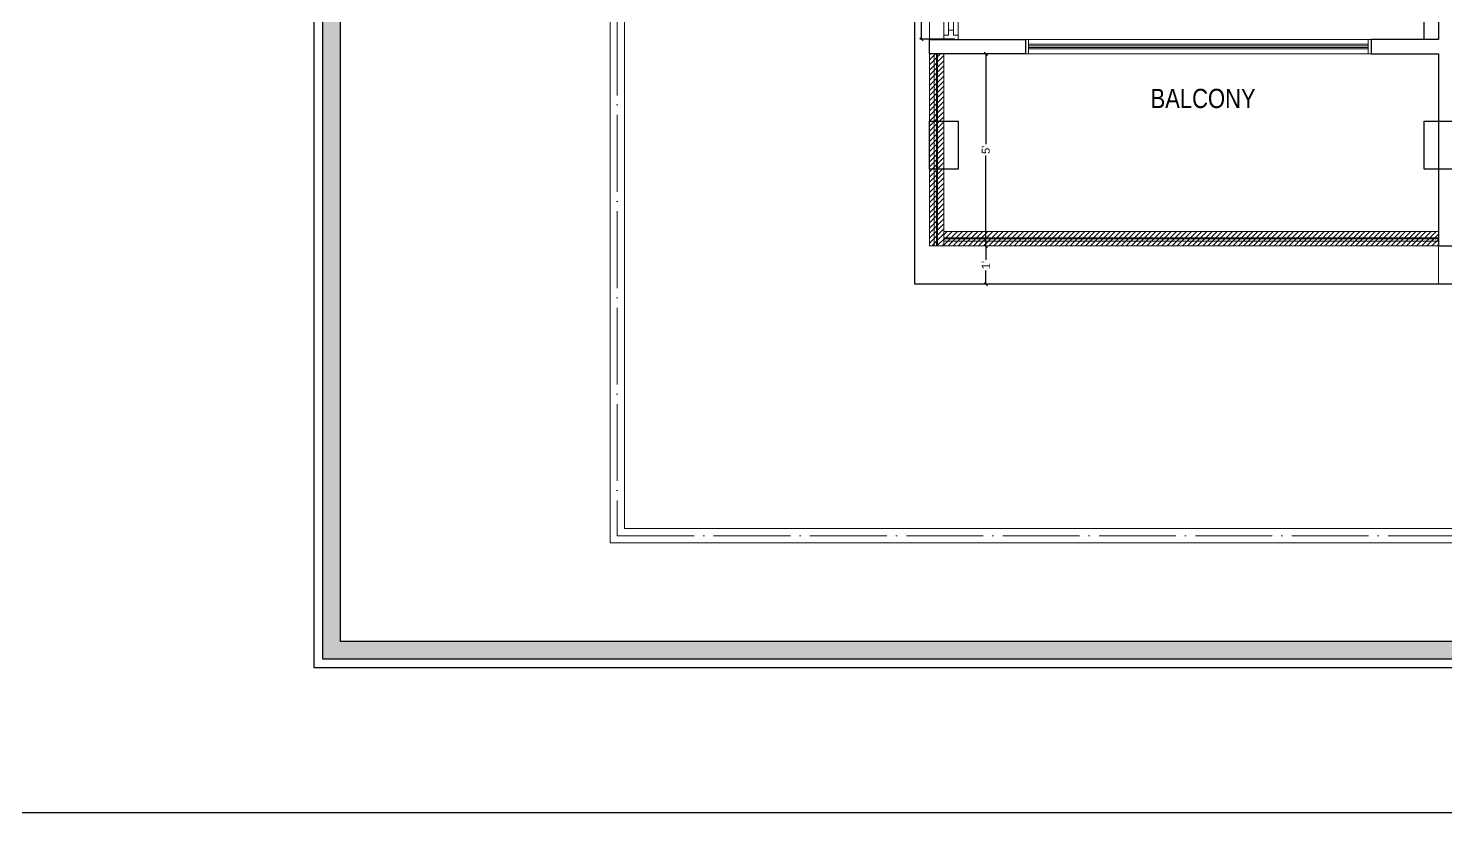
# Model space of a CAD drawing. Header units: millimetres. Extents: x 56222 to 154870, y -177588 to -121287.
# Drawn here: x 148786.7 to 149229.4, y -177588 to -177343.1 of the extents above; entities that cross this region are included whole.
import ezdxf

# ---------------------------------------------------------------- set-up
doc = ezdxf.new("R2010")
doc.units = ezdxf.units.MM
doc.header["$MEASUREMENT"] = 0
doc.header["$PDMODE"] = 35
doc.linetypes.add('ACAD_ISO02W100', pattern=[15, 12, -3])
doc.linetypes.add('ACAD_ISO04W100', pattern=[30, 24, -3, 0, -3])
doc.layers.get('Defpoints').update_dxf_attribs({"color": 220})
for name, color, linetype, lineweight in [('COLUMN', 1, 'Continuous', 30), ('dim05', 1, 'Continuous', 13), ('FIRST FLOOR', 7, 'Continuous', 9), ('FIRST FLOOR ( DW_RAIL )', 7, 'Continuous', 9), ('FIRST FLOOR ( TEXT )', 7, 'Continuous', 9), ('FIRST FLOOR_( D - W & RAILING )', 251, 'Continuous', 9), ('FIRST FLOOR_( PLine )_', 251, 'Continuous', 30), ('FURNITURE', 32, 'Continuous', 9), ('GROUND FLOOR', 7, 'Continuous', 9), ('NAME PLATE', 7, 'Continuous', 25), ('SECOND FLOOR ( DW_RAIL )', 7, 'Continuous', 9), ('wall', 7, 'Continuous', 30), ('XX~SLAB ( BEAM )~ ( DIM )', 7, 'Continuous', 9)]:
    doc.layers.add(name, color=color, linetype=linetype, lineweight=lineweight)
doc.layers.add('XX~SLAB ( PLINE )', color=251, linetype='Continuous', plot=False)
doc.styles.add('Arial', font='arial.ttf')
doc.styles.add('KATHA', font='swissc.ttf')
doc.styles.get("Standard").update_dxf_attribs({"font": 'arial.ttf', "height": 6})
doc.dimstyles.new('ISO-25', dxfattribs={"dimtxt": 2.5, "dimasz": 1, "dimexe": 0.5, "dimexo": 1, "dimtad": 0, "dimdec": 1, "dimlunit": 4, "dimtxsty": 'Standard', "dimblk": 'OBLIQUE', "dimcen": 2.5, "dimclrd": 1, "dimclre": 1, "dimclrt": 5, "dimadec": 0, "dimazin": 0, "dimtfac": 1, "dimtdec": 1, "dimtmove": 0, "dimatfit": 3, "dimfxl": 1, "dimlwd": -1, "dimarcsym": 0})

# ---------------------------------------------------------------- blocks, each defined once
blk = doc.blocks.new('LAYOUT FILE')
at = {"layer": 'NAME PLATE', "true_color": 0xd39e00}
h = blk.add_hatch(color=42, dxfattribs=at)
h.paths.add_polyline_path([(3346889.83, -513806.18), (3346889.83, -514260.7), (3347535.56, -514260.7), (3347535.56, -513806.18)])
h.paths.add_polyline_path([(3346894.36, -513810.71), (3347531.03, -513810.71), (3347531.03, -514256.17), (3346894.36, -514256.17)], flags=16)
at = {"layer": 'NAME PLATE', "color": 42, "true_color": 0xd39e00}
for points in [[(3346887.56, -513803.91), (3347537.83, -513803.91), (3347537.83, -514262.96), (3346887.56, -514262.96)], [(3346889.83, -513806.18), (3347535.56, -513806.18), (3347535.56, -514260.7), (3346889.83, -514260.7)], [(3346894.36, -513810.71), (3347531.03, -513810.71), (3347531.03, -514256.17), (3346894.36, -514256.17)]]:
    blk.add_lwpolyline(points, close=True, dxfattribs=at)
blk = doc.blocks.new('_Oblique')
at = {"layer": 'wall', "color": 0, "lineweight": -2}
blk.add_line((-0.5, -0.5), (0.5, 0.5), dxfattribs=at)
blk = doc.blocks.new('*D507')
at = {"layer": 'Defpoints', "color": 0, "transparency": 16777216}
for p in [(149087.13, -177351.04), (149085.75, -177411.04), (149086.23, -177411.04)]:
    blk.add_point(p, dxfattribs=at)
at = {"layer": 'dim05', "color": 5, "linetype": 'Continuous', "lineweight": -2, "transparency": 16777216}
for p, q in [((149086.13, -177351.04), (149085.25, -177351.04)), ((149085.23, -177411.04), (149085.25, -177411.04))]:
    blk.add_line(p, q, dxfattribs=at)
at = {"layer": 'dim05', "color": 5, "linetype": 'Continuous', "lineweight": 30, "transparency": 16777216}
for p, q in [((149085.75, -177351.04), (149085.75, -177379.27)), ((149085.75, -177411.04), (149085.75, -177382.82))]:
    blk.add_line(p, q, dxfattribs=at)
at = {"layer": 'dim05', "color": 5, "lineweight": 30, "transparency": 16777216}
for p, rotation in [((149085.75, -177351.04), 90), ((149085.75, -177411.04), 270)]:
    blk.add_blockref('_Oblique', p, dxfattribs=dict(at, rotation=rotation))
at = {"layer": 'dim05', "color": 5, "lineweight": 30, "transparency": 16777216, "insert": (149085.75, -177381.04), "char_height": 2.5, "attachment_point": 5, "rotation": 90, "style": 'Arial'}
blk.add_mtext("5'", dxfattribs=at)
blk = doc.blocks.new('*D508')
at = {"layer": 'Defpoints', "color": 0, "transparency": 16777216}
for p in [(149086.23, -177411.04), (149085.75, -177423.04), (149085.75, -177423.04)]:
    blk.add_point(p, dxfattribs=at)
at = {"layer": 'dim05', "color": 5, "linetype": 'Continuous', "lineweight": -2, "transparency": 16777216}
for p, q in [((149085.23, -177411.04), (149085.25, -177411.04)), ((149086.75, -177423.04), (149086.25, -177423.04))]:
    blk.add_line(p, q, dxfattribs=at)
at = {"layer": 'dim05', "color": 5, "linetype": 'Continuous', "lineweight": 30, "transparency": 16777216}
for p, q in [((149085.75, -177411.04), (149085.75, -177415.39)), ((149085.75, -177423.04), (149085.75, -177418.7))]:
    blk.add_line(p, q, dxfattribs=at)
at = {"layer": 'dim05', "color": 5, "lineweight": 30, "transparency": 16777216}
for p, rotation in [((149085.75, -177411.04), 90), ((149085.75, -177423.04), 270)]:
    blk.add_blockref('_Oblique', p, dxfattribs=dict(at, rotation=rotation))
at = {"layer": 'dim05', "color": 5, "lineweight": 30, "transparency": 16777216, "insert": (149085.75, -177417.04), "char_height": 2.5, "attachment_point": 5, "rotation": 90, "style": 'Arial'}
blk.add_mtext("1'", dxfattribs=at)
blk = doc.blocks.new('*D515')
at = {"layer": 'Defpoints', "color": 0, "transparency": 16777216}
for p in [(149065.65, -177319.54), (149077.14, -177319.54), (149077.14, -177346.54)]:
    blk.add_point(p, dxfattribs=at)
at = {"layer": 'dim05', "color": 5, "linetype": 'Continuous', "lineweight": -2, "transparency": 16777216}
for p, q in [((149076.14, -177319.54), (149065.15, -177319.54)), ((149076.14, -177346.54), (149065.15, -177346.54))]:
    blk.add_line(p, q, dxfattribs=at)
at = {"layer": 'dim05', "color": 5, "linetype": 'Continuous', "lineweight": 30, "transparency": 16777216}
for p, q in [((149065.65, -177319.54), (149065.65, -177329.07)), ((149065.65, -177346.54), (149065.65, -177337.01))]:
    blk.add_line(p, q, dxfattribs=at)
at = {"layer": 'dim05', "color": 5, "lineweight": 30, "transparency": 16777216}
for p, rotation in [((149065.65, -177319.54), 90), ((149065.65, -177346.54), 270)]:
    blk.add_blockref('_Oblique', p, dxfattribs=dict(at, rotation=rotation))
at = {"layer": 'dim05', "color": 5, "lineweight": 30, "transparency": 16777216, "insert": (149065.65, -177333.04), "char_height": 2.5, "attachment_point": 5, "rotation": 90, "style": 'Arial'}
blk.add_mtext('2\'-3"', dxfattribs=at)

msp = doc.modelspace()

# ---------------------------------------------------------------- hatches: boundary and pattern name
at = {"layer": 'FIRST FLOOR'}
h = msp.add_hatch(dxfattribs=at)
h.set_pattern_fill('ANSI31', color=251, scale=9, style=0)
h.set_pattern_definition([(45, (149068.1435, -177372.0427), (-0.795495, 0.795495), [])])
h.paths.add_polyline_path([(149072.6435, -177411.0427), (149068.1435, -177411.0427), (149068.1435, -177351.0427), (149072.6435, -177351.0427)])
h = msp.add_hatch(dxfattribs=at)
h.set_pattern_fill('ANSI31', color=251, scale=9, style=0)
h.set_pattern_definition([(45, (149077.1435, -177411.0427), (-0.795495, 0.795495), [])])
h.paths.add_polyline_path([(149072.6435, -177406.5427), (149227.1435, -177406.5427), (149227.1435, -177411.0427), (149072.6435, -177411.0427)])

# ---------------------------------------------------------------- linework, layer by layer
at = {"layer": 'COLUMN'}
for points in [[(149068.1435, -177372.0427), (149077.1435, -177372.0427), (149077.1435, -177387.0427), (149068.1435, -177387.0427)], [(149222.6435, -177372.0427), (149231.6435, -177372.0427), (149231.6435, -177387.0427), (149222.6435, -177387.0427)]]:
    msp.add_lwpolyline(points, close=True, dxfattribs=at)
at = {"layer": 'FIRST FLOOR'}
for p, q in [((149068.1435, -177076.5427), (149068.1435, -177387.0427)), ((149077.1435, -177346.5427), (149077.1435, -177160.5427)), ((149227.1435, -177346.5427), (149227.1435, -177297.0427)), ((149098.1435, -177346.5427), (149077.1435, -177346.5427)), ((149098.1435, -177346.5427), (149098.1435, -177351.0427)), ((149227.1435, -177346.5427), (149206.1435, -177346.5427)), ((149206.1435, -177346.5427), (149206.1435, -177351.0427)), ((149227.1435, -177351.0427), (149068.1435, -177351.0427)), ((149227.1435, -177411.0427), (149227.1435, -177351.0427)), ((149468.6435, -177387.0427), (149222.6435, -177387.0427))]:
    msp.add_line(p, q, dxfattribs=at)
at = {"layer": 'FIRST FLOOR', "ltscale": 0.7}
msp.add_lwpolyline([(149227.1435, -177387.0427), (149227.1435, -177423.0427), (149063.6435, -177423.0427), (149063.6435, -177076.5427), (149068.1435, -177076.5427)], dxfattribs=at)
at = {"layer": 'FIRST FLOOR'}
for points in [[(149072.6435, -177411.0427), (149068.1435, -177411.0427), (149068.1435, -177351.0427), (149072.6435, -177351.0427)], [(149072.6435, -177406.5427), (149227.1435, -177406.5427), (149227.1435, -177411.0427), (149072.6435, -177411.0427)]]:
    msp.add_lwpolyline(points, close=True, dxfattribs=at)
at = {"layer": 'FIRST FLOOR', "color": 1, "linetype": 'ACAD_ISO02W100', "ltscale": 0.7}
msp.add_lwpolyline([(149227.1435, -177411.0427), (149068.1435, -177411.0427), (149068.1435, -177351.0427)], dxfattribs=at)
at = {"layer": 'FIRST FLOOR ( DW_RAIL )'}
for points in [[(149099.1435, -177351.0427), (149099.1435, -177346.5427)], [(149205.1435, -177346.5427), (149205.1435, -177351.0427)]]:
    msp.add_lwpolyline(points, dxfattribs=at)
for points in [[(149099.1435, -177348.0427), (149205.1435, -177348.0427), (149205.1435, -177348.5427), (149099.1435, -177348.5427)], [(149099.1435, -177349.0427), (149205.1435, -177349.0427), (149205.1435, -177349.5427), (149099.1435, -177349.5427)]]:
    msp.add_lwpolyline(points, close=True, dxfattribs=at)
at = {"layer": 'FIRST FLOOR_( D - W & RAILING )', "color": 32}
for points in [[(149069.6435, -177351.0427), (149070.6435, -177351.0427), (149070.6435, -177411.0427), (149069.6435, -177411.0427), (149069.6435, -177351.0427), (149070.3435, -177351.0427), (149070.3435, -177411.0427), (149069.6435, -177411.0427)], [(149072.6435, -177409.5427), (149072.6435, -177408.5427), (149227.1435, -177408.5427), (149227.1435, -177409.5427), (149072.6435, -177409.5427), (149072.6435, -177408.8427), (149227.1435, -177408.8427), (149227.1435, -177409.5427)]]:
    msp.add_lwpolyline(points, close=True, dxfattribs=at)
at = {"layer": 'FIRST FLOOR_( PLine )_'}
for points in [[(149231.6435, -177279.0427), (149227.1435, -177279.0427), (149227.1435, -177346.5427), (149206.1435, -177346.5427), (149206.1435, -177351.0427), (149227.1435, -177351.0427), (149227.1435, -177411.0427), (149231.6435, -177411.0427)], [(149077.1435, -177346.5427), (149098.1435, -177346.5427), (149098.1435, -177351.0427), (149068.1435, -177351.0427), (149068.1435, -177346.5427), (149068.1435, -177346.5427), (149068.1435, -177346.5427), (149077.1435, -177346.5427)]]:
    msp.add_lwpolyline(points, close=True, dxfattribs=at)
at = {"layer": 'FURNITURE', "lineweight": 30}
msp.add_lwpolyline([(149222.6435, -177297.0427), (149227.1435, -177297.0427), (149227.1435, -177346.5427), (149222.6435, -177346.5427)], close=True, dxfattribs=at)
at = {"layer": 'GROUND FLOOR'}
for p, q in [((148968.3935, -177036.7927), (148968.3935, -177503.7927)), ((148972.8935, -177041.2927), (148972.8935, -177499.2927)), ((148972.8935, -177499.2927), (149468.6435, -177499.2927)), ((148968.3935, -177503.7927), (149468.6435, -177503.7927))]:
    msp.add_line(p, q, dxfattribs=at)
at = {"layer": 'GROUND FLOOR', "color": 1, "linetype": 'ACAD_ISO04W100'}
msp.add_lwpolyline([(149468.6435, -177039.0427), (148970.6435, -177039.0427), (148970.6435, -177501.5427), (149468.6435, -177501.5427)], dxfattribs=at)
at = {"layer": 'SECOND FLOOR ( DW_RAIL )', "color": 3}
msp.add_lwpolyline([(149072.6435, -177319.5427), (149072.6435, -177321.0427), (149074.1435, -177321.0427), (149074.1435, -177322.074), (149075.6435, -177322.074), (149075.6435, -177343.6954), (149074.1435, -177343.6954), (149074.1435, -177345.1954), (149072.6435, -177345.1954), (149072.6435, -177346.5427), (149077.1435, -177346.5427), (149077.1435, -177345.1954), (149075.6435, -177345.1954), (149075.6435, -177343.6954), (149074.1435, -177343.6954), (149074.1435, -177322.074), (149075.6435, -177322.074), (149075.6435, -177321.0427), (149077.1435, -177321.0427), (149077.1435, -177319.5427), (149072.6435, -177319.5427), (149072.6435, -177346.5427), (149077.1435, -177346.5427), (149077.1435, -177319.5427)], close=True, dxfattribs=at)
at = {"layer": 'XX~SLAB ( BEAM )~ ( DIM )', "color": 1, "lineweight": 30}
msp.add_lwpolyline([(150686.2641, -176934.95), (147853.0086, -176934.95), (147853.0086, -177588.0074), (150686.2641, -177588.0074)], close=True, dxfattribs=at)
at = {"layer": 'XX~SLAB ( BEAM )~ ( DIM )'}
msp.add_lwpolyline([(149098.1435, -177346.5427), (149206.1435, -177346.5427), (149206.1435, -177351.0427), (149098.1435, -177351.0427)], close=True, dxfattribs=at)
at = {"layer": 'XX~SLAB ( PLINE )'}
msp.add_lwpolyline([(149063.6435, -177076.5427), (149468.6435, -177076.5426), (149468.6436, -177387.0427), (149459.6435, -177387.0427), (149439.8389, -177387.0427), (149399.5018, -177387.0427), (149374.1435, -177387.0427), (149231.6435, -177387.0427), (149231.6435, -177423.0427), (149063.6435, -177423.0427)], close=True, dxfattribs=at)

# ---------------------------------------------------------------- block references
at = {"layer": 'NAME PLATE', "lineweight": 0, "xscale": 1.209046105522275, "yscale": 1.209046105522275, "zscale": 1.209046105522275}
msp.add_blockref('LAYOUT FILE', (-3897665.4119, 444224.8067, 0.1256), dxfattribs=at)

# ---------------------------------------------------------------- texts
at = {"layer": 'FIRST FLOOR ( TEXT )', "insert": (149153.632, -177365.0416), "char_height": 6, "attachment_point": 5, "style": 'KATHA'}
msp.add_mtext('BALCONY', dxfattribs=at)

# ---------------------------------------------------------------- dimensions: what is measured, and where the dimension line sits
at = {"layer": 'dim05', "color": 27, "lineweight": 30, "true_color": 0x7d5120}
for base, p1, p2, picture, middle in [((149065.6456, -177319.5427), (149077.1435, -177346.5427), (149077.1435, -177319.5427), '*D515', (149065.6456, -177333.0427)), ((149085.7486, -177411.0427), (149087.1267, -177351.0427), (149086.2301, -177411.0427), '*D507', (149085.7486, -177381.0427)), ((149085.7486, -177423.0427), (149086.2301, -177411.0427), (149085.7486, -177423.0427), '*D508', (149085.7486, -177417.0427))]:
    dim = msp.add_linear_dim(base=base, p1=p1, p2=p2, angle=90, dimstyle='ISO-25', override={"dimtxsty": 'Arial', "dimclrd": 5, "dimclre": 5, "dimlwd": 30}, dxfattribs=at)
    dim.commit()
    dim.dimension.update_dxf_attribs({"geometry": picture, "text_midpoint": middle})

doc.saveas('drawing.dxf')
